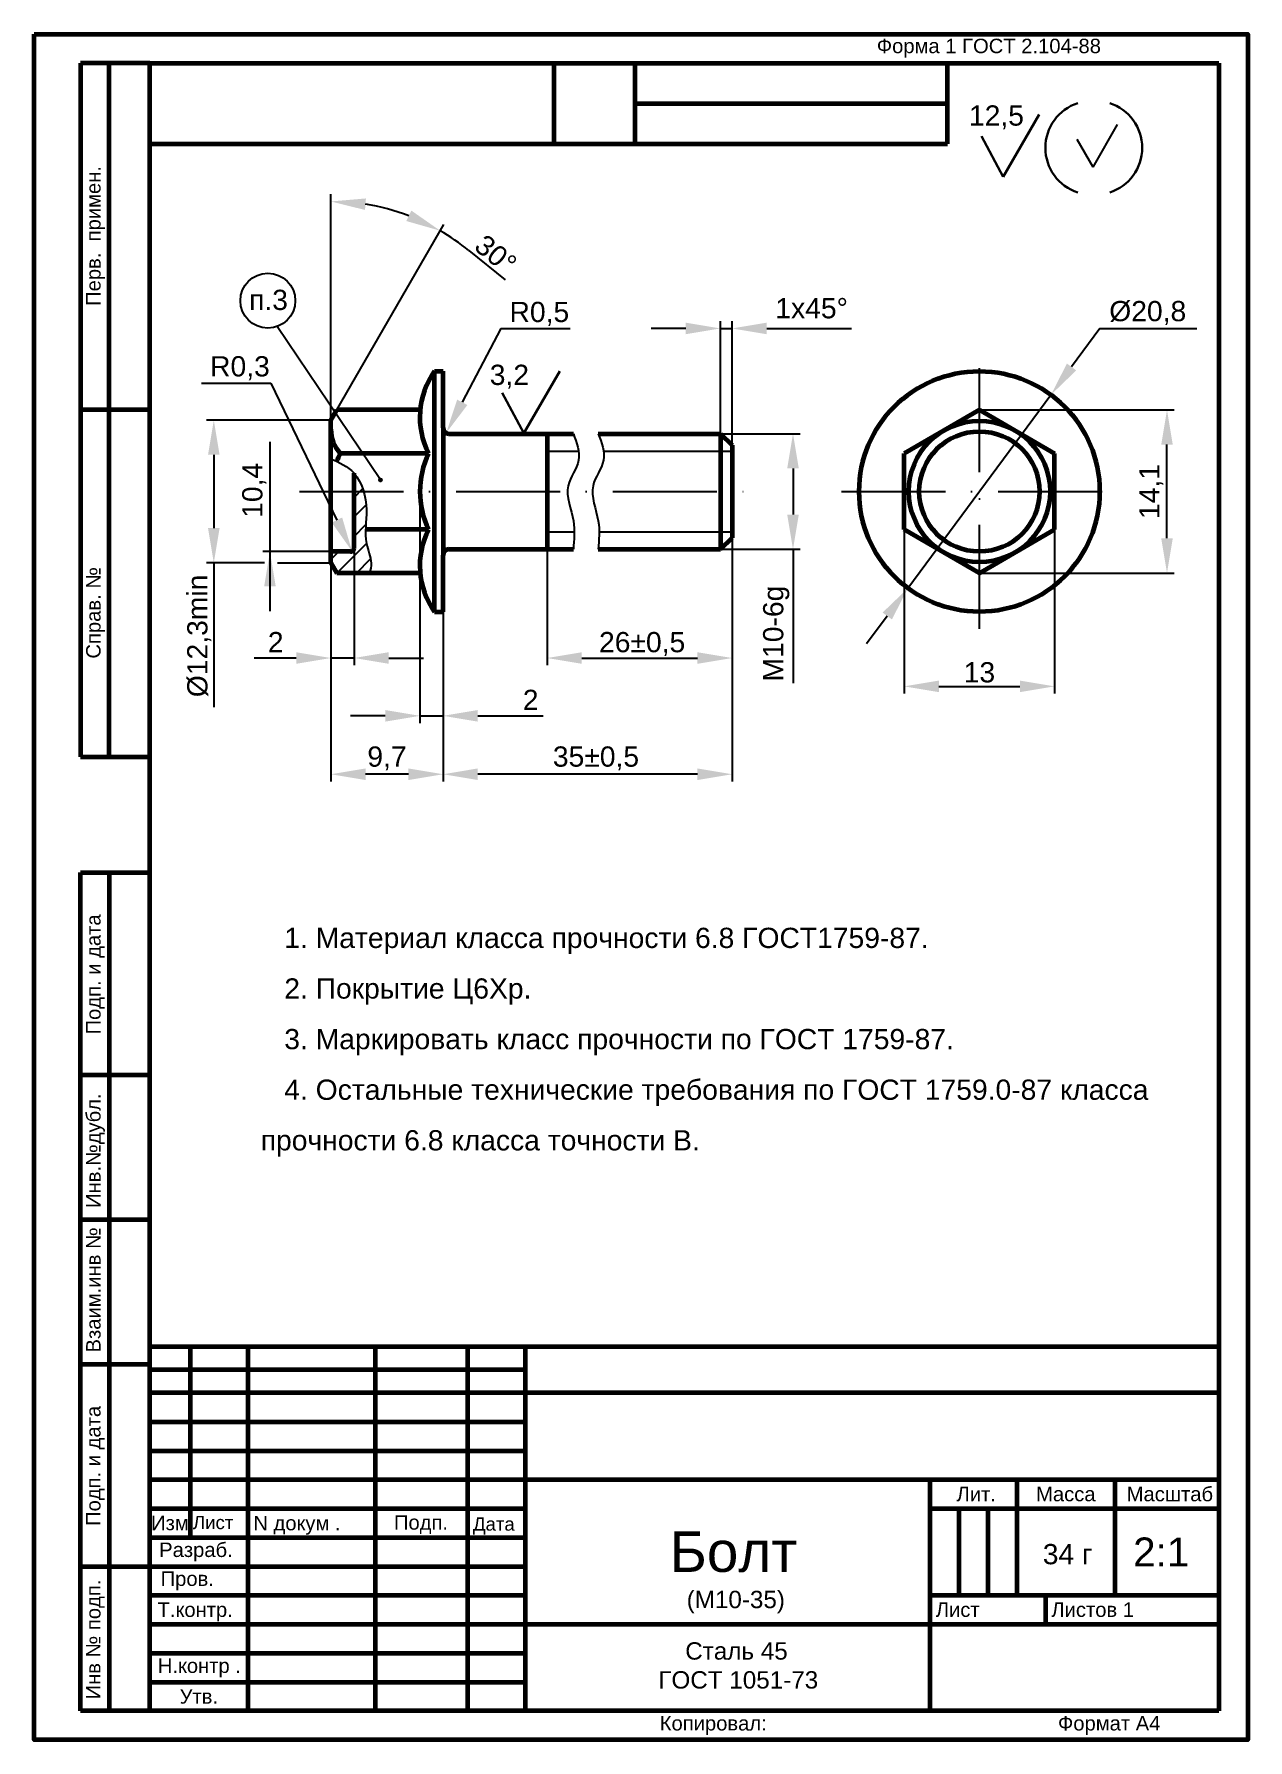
# Model space of a CAD drawing. Extents: x -984 to -774, y 0 to 295.
import ezdxf

# ---------------------------------------------------------------- set-up
doc = ezdxf.new("R2010")
doc.units = 0
doc.linetypes.add('ACAD_ISO04W100', pattern=[30, 24, -3, 0, -3])
doc.linetypes.add('ACAD_ISO10W100', pattern=[18, 12, -3, 0, -3])
doc.layers.get('0').update_dxf_attribs({"linetype": 'CONTINUOUS'})
doc.layers.get('Defpoints').update_dxf_attribs({"linetype": 'CONTINUOUS'})
for name, color, linetype, lineweight in [('Осевуха', 210, 'ACAD_ISO10W100', 25), ('Основная', 41, 'CONTINUOUS', 60), ('Размерная', 91, 'CONTINUOUS', 25), ('текст', 50, 'CONTINUOUS', 25)]:
    doc.layers.add(name, color=color, linetype=linetype, lineweight=lineweight)
doc.styles.get("Standard").update_dxf_attribs({"font": 'arial.ttf'})
doc.dimstyles.new('ISO-25_WS', dxfattribs={"dimtxt": 3.5, "dimasz": 6, "dimexe": 1.25, "dimexo": 0.01, "dimtad": 1, "dimdec": 4, "dimdsep": 46, "dimtxsty": 'STANDARD', "dimcen": 6, "dimadec": 0, "dimazin": 0, "dimtfac": 1, "dimtdec": 4, "dimtmove": 0, "dimatfit": 3, "dimfxl": 1, "dimtolj": 1, "dimtzin": 0, "dimarcsym": 0})

# ---------------------------------------------------------------- blocks, each defined once
blk = doc.blocks.new('*D91')
at = {"layer": 'Defpoints', "color": 0, "linetype": 'Continuous', "transparency": 16777216}
for p in [(-875.35, 225.9), (-875.35, 205.9), (-852.8, 205.9)]:
    blk.add_point(p, dxfattribs=at)
at = {"layer": 'Размерная', "color": 0, "linetype": 'Continuous', "lineweight": -2, "transparency": 16777216}
for p, q in [((-875.34, 225.9), (-851.55, 225.9)), ((-852.8, 219.9), (-852.8, 211.9)), ((-875.34, 205.9), (-851.55, 205.9)), ((-852.8, 205.9), (-852.8, 182.76))]:
    blk.add_line(p, q, dxfattribs=at)
at = {"layer": 'Размерная', "color": 0, "linetype": 'Continuous', "transparency": 16777216}
for points in [[(-853.8, 219.9), (-851.8, 219.9), (-852.8, 225.9)], [(-853.8, 211.9), (-851.8, 211.9), (-852.8, 205.9)]]:
    blk.add_solid(points, dxfattribs=at)
at = {"layer": 'Размерная', "color": 0, "linetype": 'Continuous', "transparency": 16777216, "insert": (-855.7, 191.33), "char_height": 3.5, "attachment_point": 5, "rotation": 90}
blk.add_mtext('\\A1;M10-6g', dxfattribs=at)
blk = doc.blocks.new('*D82')
at = {"layer": 'Defpoints', "color": 0, "linetype": 'Continuous', "transparency": 16777216}
for p in [(-865.36, 244.1), (-865.36, 222.9), (-863.35, 222.9)]:
    blk.add_point(p, dxfattribs=at)
at = {"layer": 'Размерная', "color": 0, "linetype": 'Continuous', "lineweight": -2, "transparency": 16777216}
for p, q in [((-865.36, 222.91), (-865.36, 245.35)), ((-863.35, 222.91), (-863.35, 245.35)), ((-871.36, 244.1), (-877.36, 244.1)), ((-865.36, 244.1), (-863.35, 244.1)), ((-857.35, 244.1), (-842.67, 244.1))]:
    blk.add_line(p, q, dxfattribs=at)
at = {"layer": 'Размерная', "color": 0, "linetype": 'Continuous', "transparency": 16777216}
for points in [[(-871.36, 245.1), (-871.36, 243.1), (-865.36, 244.1)], [(-857.35, 245.1), (-857.35, 243.1), (-863.35, 244.1)]]:
    blk.add_solid(points, dxfattribs=at)
blk = doc.blocks.new('*D85')
at = {"layer": 'Defpoints', "color": 0, "linetype": 'Continuous', "transparency": 16777216}
for p in [(-912.81, 226.01), (-912.35, 226.9)]:
    blk.add_point(p, dxfattribs=at)
at = {"layer": 'Размерная', "color": 0, "linetype": 'Continuous', "lineweight": -2, "transparency": 16777216}
blk.add_line((-903.34, 244.06), (-910.02, 231.33), dxfattribs=at)
at = {"layer": 'Размерная', "color": 0, "linetype": 'Continuous', "transparency": 16777216}
blk.add_solid([(-910.91, 231.79), (-909.14, 230.86), (-912.81, 226.01)], dxfattribs=at)
blk = doc.blocks.new('*D83')
at = {"layer": 'Defpoints', "color": 0, "linetype": 'Continuous', "transparency": 16777216}
for p in [(-929.35, 206.1), (-929.09, 205.56)]:
    blk.add_point(p, dxfattribs=at)
at = {"layer": 'Размерная', "color": 0, "linetype": 'Continuous', "lineweight": -2, "transparency": 16777216}
blk.add_line((-943.15, 234.66), (-931.7, 210.96), dxfattribs=at)
at = {"layer": 'Размерная', "color": 0, "linetype": 'Continuous', "transparency": 16777216}
blk.add_solid([(-930.8, 211.4), (-932.6, 210.53), (-929.09, 205.56)], dxfattribs=at)
blk = doc.blocks.new('*D84')
at = {"layer": 'Defpoints', "color": 0, "linetype": 'Continuous', "transparency": 16777216}
for p in [(-926.18, 265.49), (-932.75, 228.25), (-932.75, 228.25), (-931.74, 230), (-932.75, 203.55)]:
    blk.add_point(p, dxfattribs=at)
at = {"layer": 'Размерная', "color": 0, "linetype": 'Continuous', "lineweight": -2, "transparency": 16777216}
for p, q in [((-932.75, 228.26), (-932.75, 267.31)), ((-931.73, 230.01), (-913.22, 262.08)), ((-908.9, 257.59), (-902.6, 252.48))]:
    blk.add_line(p, q, dxfattribs=at)
for start, end in [(69.101, 80.899), (50.899, 60)]:
    blk.add_arc((-932.75, 228.25), 37.81, start, end, dxfattribs=at)
at = {"layer": 'Размерная', "color": 0, "linetype": 'Continuous', "transparency": 16777216}
for points in [[(-926.85, 264.59), (-926.69, 266.58), (-932.75, 266.06)], [(-918.83, 264.48), (-919.69, 262.67), (-913.84, 261)]]:
    blk.add_solid(points, dxfattribs=at)
at = {"layer": 'Размерная', "color": 0, "linetype": 'Continuous', "transparency": 16777216, "insert": (-904.23, 256.91), "char_height": 3.5, "attachment_point": 5, "rotation": 320.899}
blk.add_mtext('\\A1;30°', dxfattribs=at)
blk = doc.blocks.new('*D89')
at = {"layer": 'Defpoints', "color": 0, "linetype": 'Continuous', "transparency": 16777216}
for p in [(-932.75, 215.9), (-928.75, 210.8), (-928.75, 187.1)]:
    blk.add_point(p, dxfattribs=at)
at = {"layer": 'Размерная', "color": 0, "linetype": 'Continuous', "lineweight": -2, "transparency": 16777216}
for p, q in [((-932.75, 215.89), (-932.75, 185.85)), ((-928.75, 210.79), (-928.75, 185.85)), ((-938.75, 187.1), (-946, 187.1)), ((-928.75, 187.1), (-932.75, 187.1)), ((-922.75, 187.1), (-916.75, 187.1))]:
    blk.add_line(p, q, dxfattribs=at)
at = {"layer": 'Размерная', "color": 0, "linetype": 'Continuous', "transparency": 16777216}
for points in [[(-938.75, 188.1), (-938.75, 186.1), (-932.75, 187.1)], [(-922.75, 188.1), (-922.75, 186.1), (-928.75, 187.1)]]:
    blk.add_solid(points, dxfattribs=at)
blk = doc.blocks.new('*D87')
at = {"layer": 'Defpoints', "color": 0, "linetype": 'Continuous', "transparency": 16777216}
for p in [(-917.35, 215.91), (-913.35, 215.91), (-913.35, 177.1)]:
    blk.add_point(p, dxfattribs=at)
at = {"layer": 'Размерная', "color": 0, "linetype": 'Continuous', "lineweight": -2, "transparency": 16777216}
for p, q in [((-917.35, 215.9), (-917.35, 175.85)), ((-913.35, 215.9), (-913.35, 175.85)), ((-923.35, 177.1), (-929.35, 177.1)), ((-917.35, 177.1), (-913.35, 177.1)), ((-907.35, 177.1), (-896.04, 177.1))]:
    blk.add_line(p, q, dxfattribs=at)
at = {"layer": 'Размерная', "color": 0, "linetype": 'Continuous', "transparency": 16777216}
for points in [[(-923.35, 178.1), (-923.35, 176.1), (-917.35, 177.1)], [(-907.35, 178.1), (-907.35, 176.1), (-913.35, 177.1)]]:
    blk.add_solid(points, dxfattribs=at)
at = {"layer": 'Размерная', "color": 0, "linetype": 'Continuous', "transparency": 16777216, "insert": (-898.19, 179.86), "char_height": 3.5, "attachment_point": 5}
blk.add_mtext('\\A1;2', dxfattribs=at)
blk = doc.blocks.new('*D86')
at = {"layer": 'Defpoints', "color": 0, "linetype": 'Continuous', "transparency": 16777216}
for p in [(-932.75, 203.55), (-913.35, 195.1), (-932.75, 167)]:
    blk.add_point(p, dxfattribs=at)
at = {"layer": 'Размерная', "color": 0, "linetype": 'Continuous', "lineweight": -2, "transparency": 16777216}
for p, q in [((-932.75, 203.54), (-932.75, 165.75)), ((-913.35, 195.09), (-913.35, 165.75)), ((-919.35, 167), (-926.75, 167))]:
    blk.add_line(p, q, dxfattribs=at)
at = {"layer": 'Размерная', "color": 0, "linetype": 'Continuous', "transparency": 16777216}
for points in [[(-926.75, 168), (-926.75, 166), (-932.75, 167)], [(-919.35, 168), (-919.35, 166), (-913.35, 167)]]:
    blk.add_solid(points, dxfattribs=at)
at = {"layer": 'Размерная', "color": 0, "linetype": 'Continuous', "transparency": 16777216, "insert": (-923.05, 169.73), "char_height": 3.5, "attachment_point": 5}
blk.add_mtext('\\A1;9,7', dxfattribs=at)
blk = doc.blocks.new('*D88')
at = {"layer": 'Defpoints', "color": 0, "linetype": 'Continuous', "transparency": 16777216}
for p in [(-932.74, 228.26), (-953.01, 203.56), (-944.21, 203.56)]:
    blk.add_point(p, dxfattribs=at)
at = {"layer": 'Размерная', "color": 0, "linetype": 'Continuous', "lineweight": -2, "transparency": 16777216}
for p, q in [((-932.75, 228.26), (-954.26, 228.26)), ((-953.01, 222.26), (-953.01, 209.56)), ((-944.22, 203.56), (-954.26, 203.56)), ((-953.01, 203.56), (-953.01, 178.58))]:
    blk.add_line(p, q, dxfattribs=at)
at = {"layer": 'Размерная', "color": 0, "linetype": 'Continuous', "transparency": 16777216}
for points in [[(-954.01, 222.26), (-952.01, 222.26), (-953.01, 228.26)], [(-954.01, 209.56), (-952.01, 209.56), (-953.01, 203.56)]]:
    blk.add_solid(points, dxfattribs=at)
blk = doc.blocks.new('*D90')
at = {"layer": 'Defpoints', "color": 0, "linetype": 'Continuous', "transparency": 16777216}
for p in [(-863.35, 207.9), (-913.35, 200.01), (-913.35, 167)]:
    blk.add_point(p, dxfattribs=at)
at = {"layer": 'Размерная', "color": 0, "linetype": 'Continuous', "lineweight": -2, "transparency": 16777216}
for p, q in [((-863.35, 207.89), (-863.35, 165.75)), ((-913.35, 200), (-913.35, 165.75)), ((-869.35, 167), (-907.35, 167))]:
    blk.add_line(p, q, dxfattribs=at)
at = {"layer": 'Размерная', "color": 0, "linetype": 'Continuous', "transparency": 16777216}
for points in [[(-907.35, 168), (-907.35, 166), (-913.35, 167)], [(-869.35, 168), (-869.35, 166), (-863.35, 167)]]:
    blk.add_solid(points, dxfattribs=at)
blk = doc.blocks.new('*D92')
at = {"layer": 'Defpoints', "color": 0, "linetype": 'Continuous', "transparency": 16777216}
for p in [(-808.17, 232.62), (-832.92, 199.18)]:
    blk.add_point(p, dxfattribs=at)
at = {"layer": 'Размерная', "color": 0, "linetype": 'Continuous', "lineweight": -2, "transparency": 16777216}
for p, q in [((-799.7, 244.06), (-804.6, 237.44)), ((-832.92, 199.18), (-808.17, 232.62)), ((-836.49, 194.36), (-840.06, 189.54))]:
    blk.add_line(p, q, dxfattribs=at)
at = {"layer": 'Размерная', "color": 0, "linetype": 'Continuous', "transparency": 16777216}
for points in [[(-805.41, 238.03), (-803.8, 236.84), (-808.17, 232.62)], [(-837.3, 194.96), (-835.69, 193.77), (-832.92, 199.18)]]:
    blk.add_solid(points, dxfattribs=at)
blk = doc.blocks.new('*D93')
at = {"layer": 'Defpoints', "color": 0, "linetype": 'Continuous', "transparency": 16777216}
for p in [(-820.55, 230), (-788.1, 230), (-820.55, 201.8)]:
    blk.add_point(p, dxfattribs=at)
at = {"layer": 'Размерная', "color": 0, "linetype": 'Continuous', "lineweight": -2, "transparency": 16777216}
for p, q in [((-820.54, 230), (-786.85, 230)), ((-788.1, 207.8), (-788.1, 224)), ((-820.54, 201.8), (-786.85, 201.8))]:
    blk.add_line(p, q, dxfattribs=at)
at = {"layer": 'Размерная', "color": 0, "linetype": 'Continuous', "transparency": 16777216}
for points in [[(-789.1, 224), (-787.1, 224), (-788.1, 230)], [(-789.1, 207.8), (-787.1, 207.8), (-788.1, 201.8)]]:
    blk.add_solid(points, dxfattribs=at)
at = {"layer": 'Размерная', "color": 0, "linetype": 'Continuous', "transparency": 16777216, "insert": (-790.83, 215.9), "char_height": 3.5, "attachment_point": 5, "rotation": 90}
blk.add_mtext('\\A1;14,1', dxfattribs=at)
blk = doc.blocks.new('*D94')
at = {"layer": 'Defpoints', "color": 0, "linetype": 'Continuous', "transparency": 16777216}
for p in [(-807.55, 209.31), (-833.55, 199.2), (-807.55, 182.2)]:
    blk.add_point(p, dxfattribs=at)
at = {"layer": 'Размерная', "color": 0, "linetype": 'Continuous', "lineweight": -2, "transparency": 16777216}
for p, q in [((-807.55, 209.3), (-807.55, 180.95)), ((-833.55, 199.19), (-833.55, 180.95)), ((-827.55, 182.2), (-813.55, 182.2))]:
    blk.add_line(p, q, dxfattribs=at)
at = {"layer": 'Размерная', "color": 0, "linetype": 'Continuous', "transparency": 16777216}
for points in [[(-827.55, 183.2), (-827.55, 181.2), (-833.55, 182.2)], [(-813.55, 183.2), (-813.55, 181.2), (-807.55, 182.2)]]:
    blk.add_solid(points, dxfattribs=at)
at = {"layer": 'Размерная', "color": 0, "linetype": 'Continuous', "transparency": 16777216, "insert": (-820.55, 184.61), "char_height": 3.5, "attachment_point": 5}
blk.add_mtext('\\A1;13', dxfattribs=at)
blk = doc.blocks.new('*D95')
at = {"layer": 'Defpoints', "color": 0, "linetype": 'Continuous', "transparency": 16777216}
for p in [(-863.35, 207.9), (-895.35, 205.9), (-863.35, 187.1)]:
    blk.add_point(p, dxfattribs=at)
at = {"layer": 'Размерная', "color": 0, "linetype": 'Continuous', "lineweight": -2, "transparency": 16777216}
for p, q in [((-863.35, 207.89), (-863.35, 185.85)), ((-895.35, 205.89), (-895.35, 185.85)), ((-889.35, 187.1), (-869.35, 187.1))]:
    blk.add_line(p, q, dxfattribs=at)
at = {"layer": 'Размерная', "color": 0, "linetype": 'Continuous', "transparency": 16777216}
for points in [[(-889.35, 188.1), (-889.35, 186.1), (-895.35, 187.1)], [(-869.35, 188.1), (-869.35, 186.1), (-863.35, 187.1)]]:
    blk.add_solid(points, dxfattribs=at)
blk = doc.blocks.new('frame')
at = {"color": 7, "lineweight": 60}
blk.add_lwpolyline([(-1208.8, 620.2), (-998.8, 620.2), (-998.8, 325.2), (-1208.8, 325.2)], close=True, dxfattribs=at)

msp = doc.modelspace()

# ---------------------------------------------------------------- hatches: boundary and pattern name
at = {"layer": 'текст', "linetype": 'Continuous'}
h = msp.add_hatch(dxfattribs=at)
h.set_pattern_fill('ANSI31', scale=0.75, style=0)
h.set_pattern_definition([(45, (-719.3, 9e-14), (-1.683798, 1.683798), [])])
edge = h.paths.add_edge_path()
edge.add_line((-929.3479, 205.5), (-932.7479, 205.5))
edge.add_line((-932.7479, 205.5), (-932.7479, 203.55))
edge.add_line((-932.7479, 203.55), (-931.73753, 201.8))
edge.add_line((-931.73753, 201.8), (-926.05772, 201.8))
edge.add_spline(control_points=[(-926.05772, 201.8), (-925.88634, 202.36545), (-925.57165, 204.0551), (-927.24322, 207.6433), (-926.33825, 211.72141), (-926.76901, 214.87003), (-927.07071, 215.9)], knot_values=[4.60870445, 4.60870445, 4.60870445, 4.60870445, 5.489305843, 7.235730762, 10.135730762, 11.689299974, 11.689299974, 11.689299974, 11.689299974], degree=3, periodic=0)
edge.add_line((-927.07071, 215.9), (-928.7479, 215.9))
edge.add_line((-928.7479, 215.9), (-928.7479, 206.1))
edge.add_arc((-929.3479, 206.1), 0.6, -90, 0, ccw=False)
edge = h.paths.add_edge_path()
edge.add_line((-928.7479, 215.9), (-927.07071, 215.9))
edge.add_spline(control_points=[(-927.07071, 215.9), (-927.41844, 217.08714), (-927.96734, 218.18343), (-928.7479, 219.04332)], knot_values=[2.818072314, 2.818072314, 2.818072314, 2.818072314, 4.60870445, 4.60870445, 4.60870445, 4.60870445], degree=3, periodic=0)
edge.add_line((-928.7479, 219.04332), (-928.7479, 215.9))
msp.add_hatch(color=7, dxfattribs=at).paths.add_polyline_path([(-923.90889, 217.9, 1), (-924.40889, 217.9, 1)])

# ---------------------------------------------------------------- linework, layer by layer
at = {"color": 7, "lineweight": 60}
for p, q in [((-976.1, 290), (-976.1, 170)), ((-964.1, 290), (-976.1, 290)), ((-971.1, 170), (-971.1, 290)), ((-964.1, 290), (-779.1, 290)), ((-964.1, 5), (-964.1, 290)), ((-894.1, 276), (-894.1, 290)), ((-880.1, 276), (-880.1, 290)), ((-826.1, 276), (-826.1, 290)), ((-779.1, 290), (-779.1, 5)), ((-880.1, 283), (-826.1, 283)), ((-964.1, 276), (-894.1, 276)), ((-894.1, 276), (-880.1, 276)), ((-880.1, 276), (-826.1, 276)), ((-964.1, 230), (-976.1, 230)), ((-976.1, 170), (-964.1, 170)), ((-976.1, 5), (-976.1, 150)), ((-976.1, 150), (-964.1, 150)), ((-971.1, 150), (-971.1, 5)), ((-976.1, 115), (-964.1, 115)), ((-976.1, 90), (-964.1, 90)), ((-779.1, 68), (-964.1, 68)), ((-957.1, 68), (-957.1, 35)), ((-947.1, 68), (-947.1, 5)), ((-925.1, 68), (-925.1, 5)), ((-909.1, 68), (-909.1, 5)), ((-899.1, 5), (-899.1, 68)), ((-976.1, 65), (-964.1, 65)), ((-899.1, 64), (-964.1, 64)), ((-779.1, 60), (-964.1, 60)), ((-964.1, 55), (-899.1, 55)), ((-964.1, 50), (-899.1, 50)), ((-779.1, 45), (-964.1, 45)), ((-829.1, 45), (-829.1, 5)), ((-814.1, 45), (-814.1, 25)), ((-797.1, 45), (-797.1, 25)), ((-964.1, 40), (-899.1, 40)), ((-829.1, 40), (-779.1, 40)), ((-824.1, 40), (-824.1, 25)), ((-819.1, 40), (-819.1, 25)), ((-964.1, 35), (-899.1, 35)), ((-976.1, 30), (-899.1, 30)), ((-964.1, 25), (-899.1, 25)), ((-829.1, 25), (-779.1, 25)), ((-809.1, 25), (-809.1, 20)), ((-964.1, 20), (-779.1, 20)), ((-964.1, 15), (-899.1, 15)), ((-964.1, 10), (-899.1, 10)), ((-964.1, 5), (-976.1, 5)), ((-779.1, 5), (-964.1, 5))]:
    msp.add_line(p, q, dxfattribs=at)
at = {"layer": 'Осевуха', "color": 7, "ltscale": 1.5}
for p, q in [((-820.5479, 192.1375), (-820.5479, 239.6625)), ((-938.2, 215.9), (-859, 215.9)), ((-844.41793, 215.9), (-796.67786, 215.9))]:
    msp.add_line(p, q, dxfattribs=at)
at = {"layer": 'Осевуха', "color": 7, "linetype": 'Continuous'}
for p, q in [((-895.3479, 222.9), (-889.89132, 222.9)), ((-885.59132, 222.9), (-863.3479, 222.9)), ((-895.3479, 208.9), (-890.64355, 208.9)), ((-886.34355, 208.9), (-863.3479, 208.9))]:
    msp.add_line(p, q, dxfattribs=at)
at = {"layer": 'Основная', "color": 7, "linetype": 'Continuous'}
for p, q in [((-914.8479, 195.1), (-914.8479, 236.7)), ((-914.8479, 236.7), (-913.3479, 236.7)), ((-913.3479, 226.9), (-913.3479, 236.7)), ((-932.7479, 228.25), (-931.73753, 230)), ((-932.7479, 203.55), (-932.7479, 228.25)), ((-917.31192, 230), (-931.73753, 230)), ((-820.5479, 230), (-833.5479, 222.49445)), ((-820.5479, 230), (-807.5479, 222.49445)), ((-913.3479, 226.9), (-913.3479, 204.9)), ((-912.3479, 225.9), (-890.8, 225.9)), ((-895.3479, 225.9), (-895.3479, 205.9)), ((-886.5, 225.9), (-865.3479, 225.9)), ((-865.3479, 225.9), (-865.3479, 205.9)), ((-865.3479, 225.9), (-863.3479, 223.9)), ((-915.8479, 222.49445), (-931.1479, 222.49445)), ((-863.3479, 223.9), (-863.3479, 207.9)), ((-833.5479, 209.30555), (-833.5479, 222.49445)), ((-807.5479, 209.30555), (-807.5479, 222.49445)), ((-928.7479, 206.1), (-928.7479, 219.04332)), ((-915.8479, 209.30555), (-926.75357, 209.30555)), ((-865.3479, 205.9), (-863.3479, 207.9)), ((-820.5479, 201.8), (-833.5479, 209.30555)), ((-820.5479, 201.8), (-807.5479, 209.30555)), ((-929.3479, 205.5), (-932.75015, 205.5)), ((-932.7479, 203.55), (-931.73753, 201.8)), ((-913.3479, 195.1), (-913.3479, 204.9)), ((-912.3479, 205.9), (-890.8, 205.9)), ((-886.5, 205.9), (-865.3479, 205.9)), ((-917.31192, 201.8), (-931.73753, 201.8)), ((-914.8479, 195.1), (-913.3479, 195.1))]:
    msp.add_line(p, q, dxfattribs=at)
for radius in [20.8, 12.21945, 10.4]:
    msp.add_circle((-820.5479, 215.9), radius, dxfattribs=at)
for centre, radius, start, end in [((-903.6333, 228.77257), 13.73358, 144.7440959, 207.202516), ((-926.66323, 226.6227), 6.09546, 180, 222.6303989), ((-912.3479, 226.9), 1, 180, 270), ((-918.3583, 215.9), 14.3896, 152.7239115, 158.8146882), ((-902.10232, 215.9), 15.24558, 154.3706178, 205.6293773), ((-903.6333, 203.02743), 13.73358, 152.797484, 215.2559041), ((-929.3479, 206.1), 0.6, 270, 360), ((-912.3479, 204.9), 1, 90, 180)]:
    msp.add_arc(centre, radius, start, end, dxfattribs=at)
at = {"layer": 'Размерная', "color": 7, "lineweight": 30}
for p, q in [((-816.46248, 270.32376), (-810.21248, 281.07376)), ((-816.46248, 270.32376), (-820.21248, 277.32376)), ((-899.37038, 225.97376), (-893.12038, 236.72376)), ((-899.37038, 225.97376), (-903.12038, 232.97376))]:
    msp.add_line(p, q, dxfattribs=at)
at = {"layer": 'Размерная', "color": 7, "linetype": 'Continuous'}
for p, q in [((-800.89531, 272), (-796.64531, 279.36122)), ((-800.89531, 272), (-803.64531, 276.76314)), ((-924.15889, 217.9), (-942.028, 244.43876)), ((-903.34153, 244.06062), (-891.3479, 244.06062)), ((-799.7, 244.06062), (-782.93581, 244.06062)), ((-955.14363, 234.66062), (-943.15, 234.66062)), ((-943.29402, 224.5), (-943.29402, 205.5)), ((-833.5479, 209.30555), (-833.5479, 199.2)), ((-932.75015, 205.5), (-944.54402, 205.5)), ((-943.29402, 205.5), (-943.29402, 195.2)), ((-942, 203.56372), (-932.7479, 203.56372))]:
    msp.add_line(p, q, dxfattribs=at)
at = {"layer": 'Размерная', "linetype": 'Continuous'}
msp.add_lwpolyline([(-984.1, 295), (-774.1, 295), (-774.1, 0), (-984.1, 0)], close=True, dxfattribs=at)
at = {"layer": 'Размерная', "color": 7, "linetype": 'Continuous'}
msp.add_circle((-943.65889, 248.9), 4.75, dxfattribs=at)
at = {"layer": 'Размерная', "color": 7, "lineweight": 30}
for centre, start, end in [((-801.01324, 275.33625), 107.9034043, 252.0965957), ((-800.51173, 275.33625), 287.9034043, 72.0965957)]:
    msp.add_arc(centre, 8.12993, start, end, dxfattribs=at)
at = {"layer": 'Размерная', "color": 7, "linetype": 'Continuous'}
for points, knots in [([(-890.8, 225.9), (-890.20961, 224.33772), (-889.02044, 221.19091), (-892.89736, 216.57139), (-890.35586, 211.20591), (-890.66369, 207.52839), (-890.8, 205.9)], [0, 0, 0, 0, 4.687216658, 9.441162388, 15.607198391, 20.507198391, 20.507198391, 20.507198391, 20.507198391]), ([(-886.5, 225.9), (-885.90961, 224.33772), (-884.72044, 221.19091), (-888.59736, 216.57139), (-886.05586, 211.20591), (-886.36369, 207.52839), (-886.5, 205.9)], [0, 0, 0, 0, 4.687216658, 9.441162388, 15.607198391, 20.507198391, 20.507198391, 20.507198391, 20.507198391]), ([(-932.7479, 221.54327), (-931.29423, 220.92565), (-927.77022, 219.21481), (-926.0711, 212.92526), (-927.24322, 207.6433), (-925.57165, 204.0551), (-925.88634, 202.36545), (-926.05772, 201.8)], [0.413479482, 0.413479482, 0.413479482, 0.413479482, 2.778488798, 6.162273661, 9.062273661, 10.808698581, 11.689299974, 11.689299974, 11.689299974, 11.689299974])]:
    msp.add_open_spline(points, degree=3, knots=knots, dxfattribs=at)
msp.add_solid([(-942.29402, 199.5), (-944.29402, 199.5), (-943.29402, 205.5)], dxfattribs=at)
at = {"layer": 'текст', "color": 7, "linetype": 'Continuous'}
msp.add_circle((-924.15889, 217.9), 0.25, dxfattribs=at)

# ---------------------------------------------------------------- block references
at = {"layer": 'Размерная', "linetype": 'Continuous'}
msp.add_blockref('frame', (224.7, -325.2), dxfattribs=at)

# ---------------------------------------------------------------- texts
at = {"color": 7, "lineweight": 25, "char_height": 2.5, "attachment_point": 1, "rotation": 90}
for s, insert, width in [('{\\fArial|b0|i0|c204|p34;Перв.  примен.}', (-975.1, 248), 95), ('{\\fArial|b0|i0|c204|p34;Подп. и дата}', (-975.1133, 37), 26), ('{\\fArial|b0|i0|c204|p34;Инв № подп.}', (-975.1133, 7), 26)]:
    msp.add_mtext(s, dxfattribs=dict(at, insert=insert, width=width))
at = {"color": 7, "lineweight": 60, "insert": (-975.1, 122), "char_height": 2.5, "width": 41, "attachment_point": 1, "rotation": 90}
msp.add_mtext('{\\fArial|b0|i0|c204|p34;Подп. и дата}', dxfattribs=at)
at = {"color": 7, "lineweight": 25}
for s, insert, char_height, width, attachment_point in [('{\\fArial|b0|i0|c204|p34;Лит.}', (-821.1, 42.5), 2.5, 10, 5), ('{\\fArial|b0|i0|c204|p34;Масса}', (-805.6, 42.5), 2.5, 13, 5), ('{\\fArial|b0|i0|c204|p34;Масштаб}', (-787.6, 42.5), 2.5, 15, 5), ('{\\fArial|b0|i0|c204|p34;Изм}', (-960.6, 37.5), 2.5, 5, 5), ('{\\fArial|b0|i0|c204|p34;Лист}', (-956.6138, 38.74538), 2.3, 25, 1), ('{\\fArial|b0|i0|c204|p34;Болт}', (-863.1, 32.5), 7, 42, 5), ('{\\fArial|b0|i0|c204|p34;Разраб.}', (-956.1, 32.5), 2.5, 14, 5), ('{\\fArial|b0|i0|c204|p34;34 г}', (-805.3, 32.1), 3.5, 42, 5), ('{\\fArial|b0|i0|c204|p34;2:1}', (-789.1, 32.5), 5, 42, 5), ('{\\fArial|b0|i0|c204|p34;Пров.}', (-957.6, 27.5), 2.5, 15, 5), ('{\\fArial|b0|i0|c204|p34;(М10-35)}', (-871.2, 25.78193), 3, 18.7, 1), ('{\\fArial|b0|i0|c204|p34;Лист}', (-828.1, 22.5), 2.5, 15, 4), ('{\\fArial|b0|i0|c204|p34;Листов 1}', (-808.1, 22.5), 2.5, 15, 4), ('{\\fArial|b0|i0|c204|p34;    Сталь 45\\PГОСТ 1051-73}', (-876.1, 16.88193), 3, 45, 1), ('{\\fArial|b0|i0|c204|p34;Утв.}', (-955.6, 7.5), 2.5, 15, 5), ('{\\fArial|b0|i0|c204|p34;Копировал:}', (-866.6, 2.5), 2.5, 23, 5), ('{\\fArial|b0|i0|c204|p34;Формат А4}', (-798.1, 2.5), 2.5, 30, 5)]:
    msp.add_mtext(s, dxfattribs=dict(at, insert=insert, char_height=char_height, width=width, attachment_point=attachment_point))
at = {"color": 7, "char_height": 2.5}
for s, insert, width, attachment_point in [('{\\fArial|b0|i0|c204|p34;N докум .}', (-946.16643, 38.74538), 20, 1), ('{\\fArial|b0|i0|c204|p34;Подп.}', (-917.16643, 37.24538), 14, 5), ('{\\fArial|b0|i0|c204|p34;Т.контр.}', (-956.22732, 22.13659), 15.9654, 5), ('{\\fArial|b0|i0|c204|p34;Н.контр .}', (-962.69189, 14.08143), 17, 1)]:
    msp.add_mtext(s, dxfattribs=dict(at, insert=insert, width=width, attachment_point=attachment_point))
at = {"color": 7, "lineweight": 15, "insert": (-908.16912, 38.48439), "char_height": 2.3, "width": 8, "attachment_point": 1}
msp.add_mtext('{\\fArial|b0|i0|c204|p34;Дата}', dxfattribs=at)
at = {"layer": 'Основная', "color": 7, "linetype": 'ACAD_ISO04W100', "lineweight": 25, "insert": (-838.3084, 294.20506), "char_height": 2.5, "width": 57, "attachment_point": 1}
msp.add_mtext('{\\fArial|b0|i0|c204|p34;Форма 1 ГОСТ 2.104-88}', dxfattribs=at)
at = {"layer": 'Основная', "color": 7, "linetype": 'ACAD_ISO04W100', "char_height": 2.5, "attachment_point": 1, "rotation": 90}
for s, insert, width in [('{\\fArial|b0|i0|c204|p34;Справ. №}', (-975.1, 187), 20), ('{\\fArial|b0|i0|c204|p34;Инв.№дубл.}', (-975.1, 92), 32)]:
    msp.add_mtext(s, dxfattribs=dict(at, insert=insert, width=width))
at = {"layer": 'Основная', "color": 7, "linetype": 'ACAD_ISO04W100', "lineweight": 25, "insert": (-975.1, 67), "char_height": 2.5, "width": 23, "attachment_point": 1, "rotation": 90}
msp.add_mtext('{\\fArial|b0|i0|c204|p34;Взаим.инв №}', dxfattribs=at)
at = {"layer": 'Размерная', "color": 7, "linetype": 'Continuous', "char_height": 3.5, "attachment_point": 1}
for s, insert, width in [('{\\fArial|b0|i0|c204|p34;п.3}', (-946.90889, 250.78938), 9.25), ('R0,5', (-901.8479, 248.7), 21.75), ('1x45°', (-855.8579, 249.35), 21.75), ('%%c{\\fArial|b0|i0|c204|p34;20},{\\fArial|b0|i0|c204|p34;8}', (-798.08581, 248.84777), 21.75), ('R0,3', (-953.65, 239.3), 21.75), ('{\\fArial|b0|i0|c204|p34;2}', (-943.65888, 191.6), 8.35), ('{\\fArial|b0|i0|c204|p34;26}±{\\fArial|b0|i0|c204|p34;0,5}', (-886.36098, 191.6), 16.860981), ('{\\fArial|b0|i0|c204|p34;35}±{\\fArial|b0|i0|c204|p34;0,5}', (-894.3479, 171.81), 21.75)]:
    msp.add_mtext(s, dxfattribs=dict(at, insert=insert, width=width))
at = {"layer": 'Размерная', "color": 7, "linetype": 'Continuous', "insert": (-946.02236, 216.1), "char_height": 3.5, "attachment_point": 5, "rotation": 90}
msp.add_mtext('10,4', dxfattribs=at)
at = {"layer": 'Размерная', "color": 7, "linetype": 'Continuous', "insert": (-957.60888, 180.32555), "char_height": 3.5, "width": 26.5744477, "attachment_point": 1, "rotation": 90}
msp.add_mtext('{\\fArial|b0|i0|c204|p34;%%c}12{\\fArial|b0|i0|c204|p34;,}3min', dxfattribs=at)
at = {"layer": 'текст', "color": 7, "char_height": 3.5, "width": 19.6124836, "attachment_point": 1}
for s, insert in [('1{\\fArial|b0|i0|c204|p34;2},{\\fArial|b0|i0|c204|p34;5}', (-822.36248, 282.67376)), ('{\\fArial|b0|i0|c204|p34;3},{\\fArial|b0|i0|c204|p34;2}', (-905.27038, 237.82376))]:
    msp.add_mtext(s, dxfattribs=dict(at, insert=insert))
at = {"layer": 'текст', "color": 7, "lineweight": 30, "insert": (-946.25, 140.45), "char_height": 3.5, "width": 161.9, "attachment_point": 1, "line_spacing_factor": 1.5}
msp.add_mtext('{\\fArial|b0|i0|c204|p34;    }1. {\\fArial|b0|i0|c204|p34;Материал класса прочности 6.8 ГОСТ1759-87.\\P    2. Покрытие Ц6Хр.\\P    3. Маркировать класс прочности по ГОСТ 1759-87.\\P    4. Остальные технические требования по ГОСТ 1759.0-87 класса\\P прочности 6.8 класса точности В.}', dxfattribs=at)

# ---------------------------------------------------------------- dimensions: what is measured, and where the dimension line sits
at = {"layer": 'Размерная', "color": 7, "linetype": 'Continuous'}
dim = msp.add_angular_dim_2l(base=(-926.18176, 265.4884), line1=((-932.7479, 228.25), (-931.73753, 230)), line2=((-932.7479, 203.55), (-932.7479, 228.25)), dimstyle='ISO-25_WS', dxfattribs=at)
dim.commit()
dim.dimension.update_dxf_attribs({"geometry": '*D84', "text_midpoint": (-904.22939, 256.90815)})
for base, p1, p2, picture, middle in [((-865.3579, 244.1), (-863.3479, 222.9), (-865.3579, 222.9), '*D82', (-843.3, 244.1)), ((-928.7479, 187.1), (-932.7479, 215.9), (-928.7479, 210.8), '*D89', (-945.3729, 187.1))]:
    dim = msp.add_linear_dim(base=base, p1=p1, p2=p2, text=' ', dimstyle='ISO-25_WS', dxfattribs=at)
    dim.commit()
    dim.dimension.update_dxf_attribs({"geometry": picture, "text_midpoint": middle, "dimtype": 160})
for center, mpoint, picture, middle in [((-912.3479, 226.9), (-912.81261, 226.01454), '*D85', (-903.34153, 244.06062)), ((-929.3479, 206.1), (-929.08683, 205.55977), '*D83', (-943.15, 234.66062))]:
    dim = msp.add_radius_dim(center=center, mpoint=mpoint, text=' ', dimstyle='ISO-25_WS', override={"dimtmove": 1}, dxfattribs=at)
    dim.commit()
    dim.dimension.update_dxf_attribs({"geometry": picture, "text_midpoint": middle, "dimtype": 164})
dim = msp.add_diameter_dim_2p(p1=(-832.9241, 199.18265), p2=(-808.1717, 232.61735), text=' ', dimstyle='ISO-25_WS', dxfattribs=at)
dim.commit()
dim.dimension.update_dxf_attribs({"geometry": '*D92', "text_midpoint": (-799.7, 244.06062), "dimtype": 163})
for base, p1, p2, text, picture, middle in [((-953.00888, 203.56372), (-932.73995, 228.26377), (-944.20888, 203.56372), ' ', '*D88', (-953.00888, 179.2)), ((-852.8, 205.9), (-875.3479, 225.9), (-875.3479, 205.9), 'M10-6g', '*D91', (-852.8, 191.33076))]:
    dim = msp.add_linear_dim(base=base, p1=p1, p2=p2, angle=90, text=text, dimstyle='ISO-25_WS', dxfattribs=at)
    dim.commit()
    dim.dimension.update_dxf_attribs({"geometry": picture, "text_midpoint": middle, "dimtype": 160})
dim = msp.add_linear_dim(base=(-788.1, 230), p1=(-820.5479, 201.8), p2=(-820.5479, 230), angle=90, text='14,1', dimstyle='ISO-25_WS', dxfattribs=at)
dim.commit()
dim.dimension.update_dxf_attribs({"geometry": '*D93', "text_midpoint": (-790.82834, 215.9)})
dim = msp.add_linear_dim(base=(-913.3479, 177.1), p1=(-917.3479, 215.91), p2=(-913.3479, 215.91), text='2', dimstyle='ISO-25_WS', override={"dimgap": 1}, dxfattribs=at)
dim.commit()
dim.dimension.update_dxf_attribs({"geometry": '*D87', "text_midpoint": (-898.19442, 177.1), "dimtype": 160})
for base, p1, p2, text, picture, middle in [((-913.3479, 167), (-863.3479, 207.9), (-913.3479, 200.01), ' ', '*D90', (-888.3479, 167)), ((-863.3479, 187.1), (-895.3479, 205.9), (-863.3479, 207.9), ' ', '*D95', (-879.3479, 187.1)), ((-807.5479, 182.2), (-833.5479, 199.2), (-807.5479, 209.30555), '13', '*D94', (-820.5479, 184.6132)), ((-932.7479, 167), (-913.3479, 195.1), (-932.7479, 203.55), '9,7', '*D86', (-923.0479, 169.72834))]:
    dim = msp.add_linear_dim(base=base, p1=p1, p2=p2, text=text, dimstyle='ISO-25_WS', dxfattribs=at)
    dim.commit()
    dim.dimension.update_dxf_attribs({"geometry": picture, "text_midpoint": middle})

doc.saveas('drawing.dxf')
